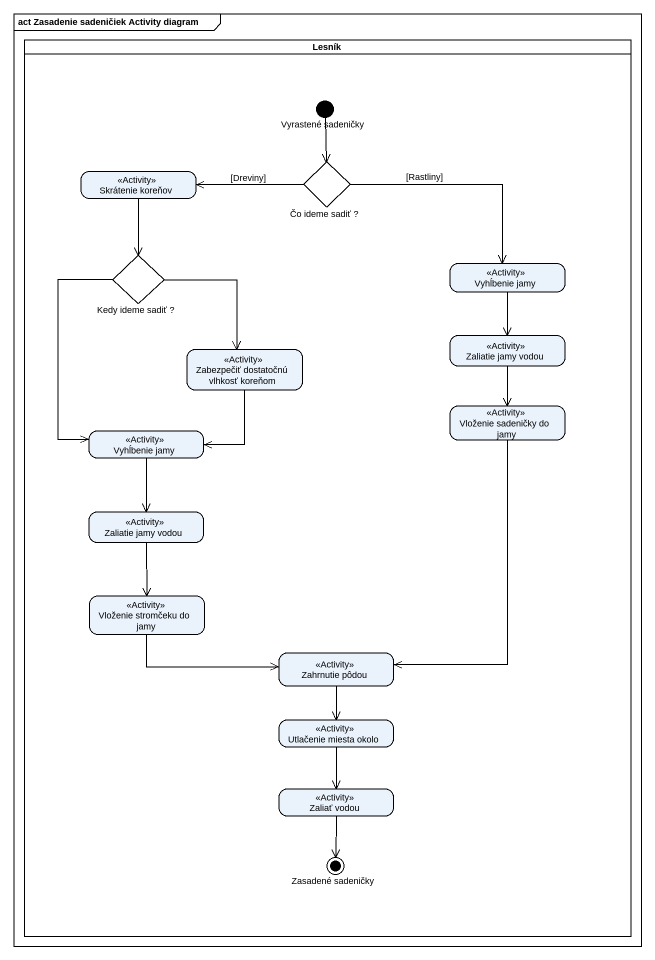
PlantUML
@startuml
mainframe act Zasadenie sadeničiek Activity diagram
hide empty description
state Lesník <<partition>> {
  state "Vyrastené sadeničky" as Vyrastené_sadeničky <<start>>
  state "Skrátenie koreňov" as Skrátenie_koreňov <<Activity>>
  state "Čo ideme sadiť ?" as Čo_ideme_sadiť <<choice>>
  state "Kedy ideme sadiť ?" as Kedy_ideme_sadiť <<choice>>
  state "Vyhĺbenie jamy" as Vyhĺbenie_jamy <<Activity>>
  state "Zaliatie jamy vodou" as Zaliatie_jamy_vodou <<Activity>>
  state "Zabezpečiť dostatočnú vlhkosť koreňom" as Zabezpečiť_dostatočnú <<Activity>>
  state "Vloženie sadeničky do jamy" as Vloženie_sadeničky_do_jamy <<Activity>>
  state "Vyhĺbenie jamy" as Vyhĺbenie_jamy_2 <<Activity>>
  state "Zaliatie jamy vodou" as Zaliatie_jamy_vodou_2 <<Activity>>
  state "Vloženie stromčeku do jamy" as Vloženie_stromčeku_do_jamy <<Activity>>
  state "Zahrnutie pôdou" as Zahrnutie_pôdou <<Activity>>
  state "Utlačenie miesta okolo" as Utlačenie_miesta_okolo <<Activity>>
  state "Zaliať vodou" as Zaliať_vodou <<Activity>>
  state "Zasadené sadeničky" as Zasadené_sadeničky <<end>>
}
Vyrastené_sadeničky --> Čo_ideme_sadiť
Skrátenie_koreňov --> Kedy_ideme_sadiť
Čo_ideme_sadiť -left-> Skrátenie_koreňov : [Dreviny]
Čo_ideme_sadiť -right-> Vyhĺbenie_jamy : [Rastliny]
Kedy_ideme_sadiť --> Zabezpečiť_dostatočnú
Kedy_ideme_sadiť --> Vyhĺbenie_jamy_2
Vyhĺbenie_jamy --> Zaliatie_jamy_vodou
Zaliatie_jamy_vodou --> Vloženie_sadeničky_do_jamy
Zabezpečiť_dostatočnú --> Vyhĺbenie_jamy_2
Vloženie_sadeničky_do_jamy --> Zahrnutie_pôdou
Vyhĺbenie_jamy_2 --> Zaliatie_jamy_vodou_2
Zaliatie_jamy_vodou_2 --> Vloženie_stromčeku_do_jamy
Vloženie_stromčeku_do_jamy -right-> Zahrnutie_pôdou
Zahrnutie_pôdou --> Utlačenie_miesta_okolo
Utlačenie_miesta_okolo --> Zaliať_vodou
Zaliať_vodou --> Zasadené_sadeničky
@enduml
